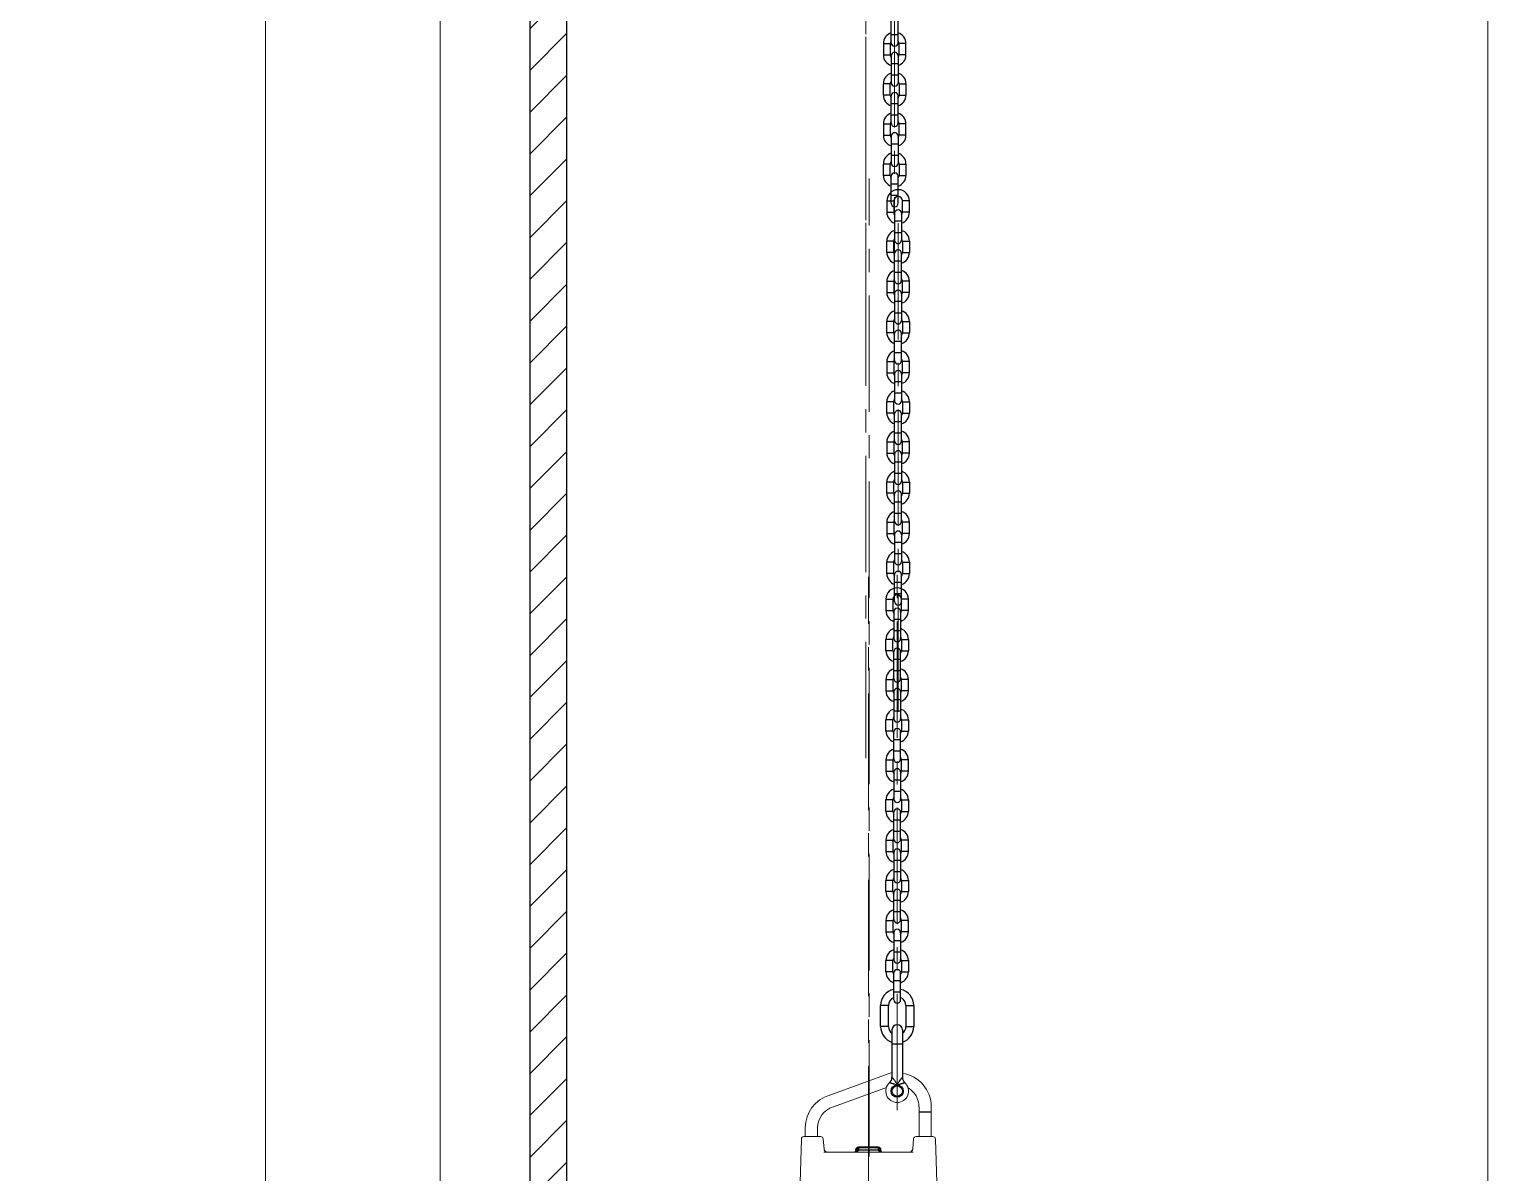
# Model space of a CAD drawing. Header units: millimetres. Extents: x 100 to 940, y 100 to 694.
# Drawn here: x 591.82 to 607.49, y 562.45 to 574.74 of the extents above; entities that cross this region are included whole.
import ezdxf

# ---------------------------------------------------------------- set-up
doc = ezdxf.new("R2010")
doc.units = ezdxf.units.MM
doc.linetypes.add('CENTER', pattern=[2, 1.25, -0.25, 0.25, -0.25])
for name, color, linetype, lineweight in [('CL', 1, 'CENTER', 9), ('DTM_AXIS', 7, 'Continuous', 9), ('OUTLINE', 6, 'Continuous', 9), ('PAREDE', 7, 'Continuous', 9)]:
    doc.layers.add(name, color=color, linetype=linetype, lineweight=lineweight)

msp = doc.modelspace()

# ---------------------------------------------------------------- hatches: boundary and pattern name
h = msp.add_hatch()
h.set_pattern_fill('ANSI31', color=2, scale=0.1)
h.set_pattern_definition([(45, (0, 57.0192), (-0.2245064, 0.2245064), [])])
h.paths.add_polyline_path([(597.598, 602.431, 0.414214), (597.398, 602.631), (591.824, 602.631), (591.824, 602.231), (596.998, 602.231, -0.414214), (597.198, 602.031), (597.198, 562.278), (597.598, 562.278)])

# ---------------------------------------------------------------- linework, layer by layer
at = {"color": 2}
for p, q in [((597.598, 562.278), (597.598, 602.431)), ((597.198, 602.031), (597.198, 562.278))]:
    msp.add_line(p, q, dxfattribs=at)
at = {"color": 7, "linetype": 'Continuous'}
for p, q in [((601.08, 574.592), (601.08, 574.882)), ((601.154, 574.592), (601.154, 574.882)), ((600.996, 574.583), (600.996, 574.461)), ((601.07, 574.583), (601.07, 574.461)), ((601.164, 574.461), (601.164, 574.583)), ((601.238, 574.461), (601.238, 574.583)), ((601.08, 574.451), (601.08, 574.161)), ((601.154, 574.451), (601.154, 574.161)), ((600.996, 574.029), (600.996, 574.151)), ((601.07, 574.029), (601.07, 574.151)), ((601.164, 574.151), (601.164, 574.029)), ((601.238, 574.151), (601.238, 574.029)), ((601.08, 573.73), (601.08, 574.02)), ((601.154, 573.73), (601.154, 574.02)), ((600.996, 573.72), (600.996, 573.598)), ((601.07, 573.72), (601.07, 573.598)), ((601.164, 573.598), (601.164, 573.72)), ((601.238, 573.598), (601.238, 573.72)), ((601.08, 573.588), (601.08, 573.299)), ((601.154, 573.588), (601.154, 573.299)), ((600.996, 573.167), (600.996, 573.289)), ((601.07, 573.167), (601.07, 573.289)), ((601.164, 573.289), (601.164, 573.167)), ((601.238, 573.289), (601.238, 573.167)), ((601.08, 572.867), (601.08, 573.157)), ((601.154, 572.867), (601.154, 573.157)), ((601.033, 572.892), (601.033, 572.77)), ((601.107, 572.892), (601.107, 572.77)), ((601.201, 572.77), (601.201, 572.892)), ((601.275, 572.77), (601.275, 572.892)), ((601.117, 572.76), (601.117, 572.471)), ((601.191, 572.76), (601.191, 572.471)), ((601.033, 572.339), (601.033, 572.461)), ((601.107, 572.339), (601.107, 572.461)), ((601.117, 572.039), (601.117, 572.329)), ((601.191, 572.039), (601.191, 572.329)), ((601.201, 572.461), (601.201, 572.339)), ((601.275, 572.461), (601.275, 572.339)), ((601.033, 572.03), (601.033, 571.908)), ((601.107, 572.03), (601.107, 571.908)), ((601.201, 571.908), (601.201, 572.03)), ((601.275, 571.908), (601.275, 572.03)), ((601.117, 571.898), (601.117, 571.608)), ((601.191, 571.898), (601.191, 571.608)), ((601.033, 571.477), (601.033, 571.598)), ((601.107, 571.477), (601.107, 571.598)), ((601.201, 571.598), (601.201, 571.477)), ((601.275, 571.598), (601.275, 571.477)), ((601.117, 571.177), (601.117, 571.467)), ((601.191, 571.177), (601.191, 571.467)), ((601.033, 571.167), (601.033, 571.045)), ((601.107, 571.167), (601.107, 571.045)), ((601.201, 571.045), (601.201, 571.167)), ((601.275, 571.045), (601.275, 571.167)), ((601.117, 571.035), (601.117, 570.746)), ((601.191, 571.035), (601.191, 570.746)), ((601.033, 570.614), (601.033, 570.736)), ((601.107, 570.614), (601.107, 570.736)), ((601.117, 570.314), (601.117, 570.604)), ((601.191, 570.314), (601.191, 570.604)), ((601.201, 570.736), (601.201, 570.614)), ((601.275, 570.736), (601.275, 570.614)), ((601.033, 570.305), (601.033, 570.183)), ((601.107, 570.305), (601.107, 570.183)), ((601.201, 570.183), (601.201, 570.305)), ((601.275, 570.183), (601.275, 570.305)), ((601.117, 570.173), (601.117, 569.883)), ((601.191, 570.173), (601.191, 569.883)), ((601.033, 569.752), (601.033, 569.873)), ((601.107, 569.752), (601.107, 569.873)), ((601.201, 569.873), (601.201, 569.752)), ((601.275, 569.873), (601.275, 569.752)), ((601.117, 569.452), (601.117, 569.742)), ((601.191, 569.452), (601.191, 569.742)), ((601.033, 569.442), (601.033, 569.32)), ((601.107, 569.442), (601.107, 569.32)), ((601.201, 569.32), (601.201, 569.442)), ((601.275, 569.32), (601.275, 569.442)), ((601.117, 569.31), (601.117, 569.021)), ((601.191, 569.31), (601.191, 569.021)), ((601.033, 568.889), (601.033, 569.011)), ((601.107, 568.889), (601.107, 569.011)), ((601.117, 568.589), (601.117, 568.879)), ((601.191, 568.589), (601.191, 568.879)), ((601.201, 569.011), (601.201, 568.889)), ((601.275, 569.011), (601.275, 568.889)), ((601.023, 568.614), (601.023, 568.492)), ((601.098, 568.614), (601.098, 568.492)), ((601.191, 568.492), (601.191, 568.614)), ((601.265, 568.492), (601.265, 568.614)), ((601.107, 568.482), (601.107, 568.193)), ((601.181, 568.482), (601.181, 568.193)), ((601.023, 568.061), (601.023, 568.183)), ((601.098, 568.061), (601.098, 568.183)), ((601.191, 568.183), (601.191, 568.061)), ((601.265, 568.183), (601.265, 568.061)), ((601.107, 567.762), (601.107, 568.051)), ((601.181, 567.762), (601.181, 568.051)), ((601.023, 567.752), (601.023, 567.63)), ((601.098, 567.752), (601.098, 567.63)), ((601.107, 567.62), (601.107, 567.33)), ((601.181, 567.62), (601.181, 567.33)), ((601.191, 567.63), (601.191, 567.752)), ((601.265, 567.63), (601.265, 567.752)), ((601.023, 567.199), (601.023, 567.32)), ((601.098, 567.199), (601.098, 567.32)), ((601.191, 567.32), (601.191, 567.199)), ((601.265, 567.32), (601.265, 567.199)), ((601.107, 566.899), (601.107, 567.189)), ((601.181, 566.899), (601.181, 567.189)), ((601.023, 566.889), (601.023, 566.767)), ((601.098, 566.889), (601.098, 566.767)), ((601.191, 566.767), (601.191, 566.889)), ((601.265, 566.767), (601.265, 566.889)), ((601.107, 566.757), (601.107, 566.468)), ((601.181, 566.757), (601.181, 566.468)), ((601.023, 566.336), (601.023, 566.458)), ((601.098, 566.336), (601.098, 566.458)), ((601.191, 566.458), (601.191, 566.336)), ((601.265, 566.458), (601.265, 566.336)), ((601.107, 566.037), (601.107, 566.326)), ((601.181, 566.037), (601.181, 566.326)), ((601.023, 566.027), (601.023, 565.905)), ((601.098, 566.027), (601.098, 565.905)), ((601.107, 565.895), (601.107, 565.605)), ((601.181, 565.895), (601.181, 565.605)), ((601.191, 565.905), (601.191, 566.027)), ((601.265, 565.905), (601.265, 566.027)), ((601.023, 565.474), (601.023, 565.595)), ((601.098, 565.474), (601.098, 565.595)), ((601.191, 565.595), (601.191, 565.474)), ((601.265, 565.595), (601.265, 565.474)), ((601.107, 565.174), (601.107, 565.464)), ((601.181, 565.174), (601.181, 565.464)), ((601.023, 565.164), (601.023, 565.042)), ((601.098, 565.164), (601.098, 565.042)), ((601.191, 565.042), (601.191, 565.164)), ((601.265, 565.042), (601.265, 565.164)), ((601.107, 565.032), (601.107, 564.743)), ((601.181, 565.032), (601.181, 564.743)), ((601.023, 564.611), (601.023, 564.733)), ((601.098, 564.611), (601.098, 564.733)), ((601.191, 564.733), (601.191, 564.611)), ((601.265, 564.733), (601.265, 564.611)), ((601.107, 564.312), (601.107, 564.601)), ((601.181, 564.312), (601.181, 564.601)), ((600.966, 564.025), (600.966, 564.25)), ((601.051, 564.025), (601.051, 564.25)), ((601.238, 564.25), (601.238, 564.025)), ((601.323, 564.25), (601.323, 564.025)), ((601.088, 563.988), (601.088, 563.478)), ((601.201, 563.988), (601.201, 563.478))]:
    msp.add_line(p, q, dxfattribs=at)
at = {"color": 9, "linetype": 'Continuous'}
for p, q in [((601.154, 574.676), (601.08, 574.676)), ((600.996, 574.583), (601.07, 574.583)), ((601.238, 574.583), (601.164, 574.583)), ((600.996, 574.461), (601.07, 574.461)), ((601.08, 574.367), (601.154, 574.367)), ((601.238, 574.461), (601.164, 574.461)), ((601.08, 574.245), (601.154, 574.245)), ((601.07, 574.151), (600.996, 574.151)), ((601.164, 574.151), (601.238, 574.151)), ((601.07, 574.029), (600.996, 574.029)), ((601.154, 573.936), (601.08, 573.936)), ((601.164, 574.029), (601.238, 574.029)), ((600.996, 573.72), (601.07, 573.72)), ((601.154, 573.814), (601.08, 573.814)), ((601.238, 573.72), (601.164, 573.72)), ((600.996, 573.598), (601.07, 573.598)), ((601.238, 573.598), (601.164, 573.598)), ((601.08, 573.504), (601.154, 573.504)), ((601.07, 573.289), (600.996, 573.289)), ((601.08, 573.383), (601.154, 573.383)), ((601.164, 573.289), (601.238, 573.289)), ((601.07, 573.167), (600.996, 573.167)), ((601.164, 573.167), (601.238, 573.167)), ((601.154, 573.073), (601.08, 573.073)), ((601.154, 572.951), (601.08, 572.951)), ((601.033, 572.892), (601.107, 572.892)), ((601.275, 572.892), (601.201, 572.892)), ((601.033, 572.77), (601.107, 572.77)), ((601.117, 572.677), (601.191, 572.677)), ((601.275, 572.77), (601.201, 572.77)), ((601.117, 572.555), (601.191, 572.555)), ((601.107, 572.461), (601.033, 572.461)), ((601.107, 572.339), (601.033, 572.339)), ((601.201, 572.461), (601.275, 572.461)), ((601.201, 572.339), (601.275, 572.339)), ((601.191, 572.245), (601.117, 572.245)), ((601.033, 572.03), (601.107, 572.03)), ((601.191, 572.123), (601.117, 572.123)), ((601.275, 572.03), (601.201, 572.03)), ((601.033, 571.908), (601.107, 571.908)), ((601.275, 571.908), (601.201, 571.908)), ((601.117, 571.814), (601.191, 571.814)), ((601.117, 571.692), (601.191, 571.692)), ((601.107, 571.598), (601.033, 571.598)), ((601.201, 571.598), (601.275, 571.598)), ((601.107, 571.477), (601.033, 571.477)), ((601.191, 571.383), (601.117, 571.383)), ((601.201, 571.477), (601.275, 571.477)), ((601.191, 571.261), (601.117, 571.261)), ((601.033, 571.167), (601.107, 571.167)), ((601.275, 571.167), (601.201, 571.167)), ((601.033, 571.045), (601.107, 571.045)), ((601.117, 570.952), (601.191, 570.952)), ((601.275, 571.045), (601.201, 571.045)), ((601.117, 570.83), (601.191, 570.83)), ((601.107, 570.736), (601.033, 570.736)), ((601.107, 570.614), (601.033, 570.614)), ((601.201, 570.736), (601.275, 570.736)), ((601.201, 570.614), (601.275, 570.614)), ((601.191, 570.52), (601.117, 570.52)), ((601.033, 570.305), (601.107, 570.305)), ((601.191, 570.398), (601.117, 570.398)), ((601.275, 570.305), (601.201, 570.305)), ((601.033, 570.183), (601.107, 570.183)), ((601.275, 570.183), (601.201, 570.183)), ((601.117, 570.089), (601.191, 570.089)), ((601.117, 569.967), (601.191, 569.967)), ((601.107, 569.873), (601.033, 569.873)), ((601.201, 569.873), (601.275, 569.873)), ((601.107, 569.752), (601.033, 569.752)), ((601.191, 569.658), (601.117, 569.658)), ((601.201, 569.752), (601.275, 569.752)), ((601.191, 569.536), (601.117, 569.536)), ((601.033, 569.442), (601.107, 569.442)), ((601.275, 569.442), (601.201, 569.442)), ((601.033, 569.32), (601.107, 569.32)), ((601.117, 569.227), (601.191, 569.227)), ((601.275, 569.32), (601.201, 569.32)), ((601.117, 569.105), (601.191, 569.105)), ((601.107, 569.011), (601.033, 569.011)), ((601.107, 568.889), (601.033, 568.889)), ((601.201, 569.011), (601.275, 569.011)), ((601.201, 568.889), (601.275, 568.889)), ((601.191, 568.795), (601.117, 568.795)), ((601.023, 568.614), (601.098, 568.614)), ((601.191, 568.673), (601.117, 568.673)), ((601.265, 568.614), (601.191, 568.614)), ((601.023, 568.492), (601.098, 568.492)), ((601.107, 568.399), (601.181, 568.399)), ((601.265, 568.492), (601.191, 568.492)), ((601.107, 568.277), (601.181, 568.277)), ((601.098, 568.183), (601.023, 568.183)), ((601.191, 568.183), (601.265, 568.183)), ((601.098, 568.061), (601.023, 568.061)), ((601.181, 567.967), (601.107, 567.967)), ((601.191, 568.061), (601.265, 568.061)), ((601.181, 567.845), (601.107, 567.845)), ((601.023, 567.752), (601.098, 567.752)), ((601.023, 567.63), (601.098, 567.63)), ((601.265, 567.752), (601.191, 567.752)), ((601.265, 567.63), (601.191, 567.63)), ((601.107, 567.536), (601.181, 567.536)), ((601.098, 567.32), (601.023, 567.32)), ((601.107, 567.414), (601.181, 567.414)), ((601.191, 567.32), (601.265, 567.32)), ((601.098, 567.199), (601.023, 567.199)), ((601.191, 567.199), (601.265, 567.199)), ((601.181, 567.105), (601.107, 567.105)), ((601.181, 566.983), (601.107, 566.983)), ((601.023, 566.889), (601.098, 566.889)), ((601.265, 566.889), (601.191, 566.889)), ((601.023, 566.767), (601.098, 566.767)), ((601.107, 566.674), (601.181, 566.674)), ((601.265, 566.767), (601.191, 566.767)), ((601.107, 566.552), (601.181, 566.552)), ((601.098, 566.458), (601.023, 566.458)), ((601.191, 566.458), (601.265, 566.458)), ((601.098, 566.336), (601.023, 566.336)), ((601.181, 566.242), (601.107, 566.242)), ((601.191, 566.336), (601.265, 566.336)), ((601.181, 566.12), (601.107, 566.12)), ((601.023, 566.027), (601.098, 566.027)), ((601.023, 565.905), (601.098, 565.905)), ((601.265, 566.027), (601.191, 566.027)), ((601.265, 565.905), (601.191, 565.905)), ((601.107, 565.811), (601.181, 565.811)), ((601.098, 565.595), (601.023, 565.595)), ((601.107, 565.689), (601.181, 565.689)), ((601.191, 565.595), (601.265, 565.595)), ((601.098, 565.474), (601.023, 565.474)), ((601.191, 565.474), (601.265, 565.474)), ((601.181, 565.38), (601.107, 565.38)), ((601.023, 565.164), (601.098, 565.164)), ((601.181, 565.258), (601.107, 565.258)), ((601.265, 565.164), (601.191, 565.164)), ((601.023, 565.042), (601.098, 565.042)), ((601.107, 564.949), (601.181, 564.949)), ((601.265, 565.042), (601.191, 565.042)), ((601.107, 564.827), (601.181, 564.827)), ((601.098, 564.733), (601.023, 564.733)), ((601.191, 564.733), (601.265, 564.733)), ((601.098, 564.611), (601.023, 564.611)), ((601.181, 564.517), (601.107, 564.517)), ((601.191, 564.611), (601.265, 564.611)), ((601.181, 564.395), (601.107, 564.395)), ((601.051, 564.25), (600.966, 564.25)), ((601.238, 564.25), (601.323, 564.25)), ((601.051, 564.025), (600.966, 564.025)), ((601.238, 564.025), (601.323, 564.025)), ((601.088, 563.838), (601.201, 563.838)), ((601.51, 563.106), (601.379, 563.106)), ((600.7, 562.693), (600.7, 562.695)), ((600.727, 562.699), (600.943, 562.699)), ((600.729, 562.722), (600.728, 562.71)), ((600.729, 562.731), (600.729, 562.722)), ((600.941, 562.722), (600.729, 562.722)), ((600.941, 562.722), (600.941, 562.731)), ((600.942, 562.709), (600.941, 562.722))]:
    msp.add_line(p, q, dxfattribs=at)
for points in [[(601.063, 563.422), (601.063, 563.422), (601.064, 563.422), (601.064, 563.422), (601.065, 563.422), (601.066, 563.422), (601.067, 563.421), (601.068, 563.421), (601.07, 563.42), (601.071, 563.42), (601.073, 563.419), (601.076, 563.419), (601.078, 563.418), (601.081, 563.417), (601.085, 563.416), (601.088, 563.415), (601.092, 563.414), (601.096, 563.413), (601.1, 563.412), (601.104, 563.411), (601.113, 563.408)], [(601.088, 563.478), (601.09, 563.476), (601.091, 563.475), (601.094, 563.472)], [(601.088, 563.478), (601.088, 563.478), (601.088, 563.478)], [(601.094, 563.472), (601.095, 563.471), (601.097, 563.469), (601.099, 563.466), (601.101, 563.464), (601.104, 563.461), (601.106, 563.458), (601.109, 563.455), (601.112, 563.451), (601.115, 563.447), (601.118, 563.443), (601.121, 563.438), (601.124, 563.434), (601.127, 563.429), (601.13, 563.424), (601.133, 563.419), (601.136, 563.414), (601.139, 563.408), (601.142, 563.403), (601.144, 563.397)], [(601.113, 563.408), (601.118, 563.406), (601.128, 563.403)], [(601.128, 563.403), (601.133, 563.401), (601.139, 563.399), (601.144, 563.397)], [(601.144, 563.397), (601.147, 563.403), (601.15, 563.408), (601.152, 563.414), (601.155, 563.419), (601.158, 563.424), (601.161, 563.429), (601.164, 563.433), (601.168, 563.438), (601.171, 563.443), (601.174, 563.447), (601.177, 563.451), (601.18, 563.454), (601.183, 563.458), (601.185, 563.461), (601.188, 563.464), (601.19, 563.466), (601.192, 563.469), (601.194, 563.471), (601.195, 563.472), (601.196, 563.474), (601.199, 563.476)], [(601.144, 563.397), (601.15, 563.399), (601.155, 563.401), (601.161, 563.403), (601.166, 563.405), (601.171, 563.406), (601.175, 563.408), (601.184, 563.411)], [(601.184, 563.411), (601.189, 563.412), (601.193, 563.413), (601.197, 563.414), (601.201, 563.415), (601.204, 563.416), (601.207, 563.417), (601.21, 563.418), (601.213, 563.419), (601.215, 563.419), (601.217, 563.42), (601.219, 563.42), (601.222, 563.421)], [(601.199, 563.476), (601.2, 563.477), (601.2, 563.478), (601.201, 563.478), (601.201, 563.478)], [(601.222, 563.421), (601.223, 563.422), (601.224, 563.422), (601.225, 563.422), (601.225, 563.422), (601.226, 563.422), (601.226, 563.422)], [(600.727, 562.699), (600.726, 562.697), (600.725, 562.694), (600.723, 562.692), (600.722, 562.69), (600.721, 562.688), (600.719, 562.687), (600.718, 562.685), (600.717, 562.684), (600.715, 562.683), (600.714, 562.682), (600.713, 562.681), (600.711, 562.68), (600.71, 562.679), (600.708, 562.679), (600.707, 562.678), (600.706, 562.678), (600.704, 562.677), (600.703, 562.677), (600.702, 562.676), (600.7, 562.676), (600.699, 562.676), (600.698, 562.675), (600.696, 562.675), (600.695, 562.675), (600.694, 562.675), (600.692, 562.675), (600.691, 562.675), (600.69, 562.675), (600.688, 562.675), (600.687, 562.675)], [(600.7, 562.695), (600.701, 562.697), (600.702, 562.7), (600.704, 562.702), (600.706, 562.704), (600.709, 562.705), (600.711, 562.707), (600.714, 562.708), (600.718, 562.709), (600.721, 562.71), (600.725, 562.71), (600.728, 562.71)], [(600.701, 562.704), (600.701, 562.706), (600.701, 562.708), (600.702, 562.71), (600.703, 562.712), (600.705, 562.713), (600.706, 562.715), (600.708, 562.716), (600.71, 562.718), (600.713, 562.719), (600.715, 562.72), (600.718, 562.721), (600.72, 562.721), (600.723, 562.722), (600.726, 562.722), (600.729, 562.722)], [(600.728, 562.71), (600.728, 562.708), (600.728, 562.706), (600.728, 562.705), (600.727, 562.703), (600.727, 562.701), (600.727, 562.699)], [(600.969, 562.704), (600.969, 562.706), (600.969, 562.708), (600.968, 562.71), (600.967, 562.712), (600.965, 562.713), (600.964, 562.715), (600.962, 562.716), (600.96, 562.718), (600.957, 562.719), (600.955, 562.72), (600.952, 562.721), (600.95, 562.721), (600.947, 562.722), (600.944, 562.722), (600.941, 562.722)], [(600.943, 562.699), (600.943, 562.701), (600.943, 562.702), (600.942, 562.704), (600.942, 562.706), (600.942, 562.707), (600.942, 562.709)], [(600.969, 562.696), (600.968, 562.698), (600.966, 562.7), (600.964, 562.702), (600.962, 562.704), (600.959, 562.705), (600.956, 562.707), (600.953, 562.708), (600.949, 562.708), (600.946, 562.709), (600.942, 562.709)], [(600.971, 562.686), (600.97, 562.688), (600.969, 562.69), (600.968, 562.692), (600.966, 562.693), (600.964, 562.695), (600.962, 562.696), (600.959, 562.698), (600.956, 562.698), (600.953, 562.699), (600.95, 562.699), (600.947, 562.7), (600.943, 562.699)], [(600.968, 562.676), (600.967, 562.676), (600.965, 562.677), (600.964, 562.677), (600.962, 562.678), (600.961, 562.678), (600.96, 562.679), (600.958, 562.68), (600.957, 562.681), (600.955, 562.682), (600.954, 562.683), (600.952, 562.685), (600.951, 562.686), (600.949, 562.688), (600.948, 562.69), (600.946, 562.692), (600.945, 562.694), (600.944, 562.696), (600.943, 562.699)], [(600.981, 562.675), (600.981, 562.675), (600.979, 562.675), (600.977, 562.675), (600.976, 562.675), (600.974, 562.675), (600.973, 562.675), (600.971, 562.675), (600.97, 562.676), (600.968, 562.676)], [(600.97, 562.691), (600.97, 562.694), (600.969, 562.696)]]:
    msp.add_lwpolyline(points, dxfattribs=at)
msp.add_circle((601.144, 563.331), 0.0656, dxfattribs=at)
at = {"color": 7, "linetype": 'Continuous'}
msp.add_circle((601.144, 563.331), 0.0563, dxfattribs=at)
for centre, radius, start, end in [((601.117, 574.583), 0.121, 107.8475, 180), ((601.117, 574.583), 0.121, 0, 72.1525), ((601.117, 574.583), 0.0469, 142.2678, 180), ((601.117, 574.592), 0.037, 180, 0), ((601.117, 574.583), 0.0469, 0, 37.7322), ((601.117, 574.461), 0.121, 180, 252.1525), ((601.117, 574.461), 0.0469, 180, 217.7322), ((601.117, 574.451), 0.037, 0, 180), ((601.117, 574.461), 0.121, 287.8475, 0), ((601.117, 574.461), 0.0469, 322.2678, 0), ((601.117, 574.151), 0.121, 107.8475, 180), ((601.117, 574.151), 0.121, 0, 72.1525), ((601.117, 574.151), 0.0469, 142.2678, 180), ((601.117, 574.161), 0.037, 180, 0), ((601.117, 574.02), 0.037, 0, 180), ((601.117, 574.151), 0.0469, 0, 37.7322), ((601.117, 574.029), 0.121, 180, 252.1525), ((601.117, 574.029), 0.0469, 180, 217.7322), ((601.117, 574.029), 0.121, 287.8475, 0), ((601.117, 574.029), 0.0469, 322.2678, 0), ((601.117, 573.72), 0.121, 107.8475, 180), ((601.117, 573.72), 0.0469, 142.2678, 180), ((601.117, 573.73), 0.037, 180, 0), ((601.117, 573.72), 0.121, 0, 72.1525), ((601.117, 573.72), 0.0469, 0, 37.7322), ((601.117, 573.598), 0.121, 180, 252.1525), ((601.117, 573.598), 0.0469, 180, 217.7322), ((601.117, 573.588), 0.037, 0, 180), ((601.117, 573.598), 0.121, 287.8475, 0), ((601.117, 573.598), 0.0469, 322.2678, 0), ((601.117, 573.289), 0.121, 107.8475, 180), ((601.117, 573.289), 0.0469, 142.2678, 180), ((601.117, 573.299), 0.037, 180, 0), ((601.117, 573.289), 0.121, 0, 72.1525), ((601.117, 573.289), 0.0469, 0, 37.7322), ((601.117, 573.167), 0.121, 180, 252.1525), ((601.117, 573.167), 0.0469, 180, 217.7322), ((601.117, 573.157), 0.037, 0, 180), ((601.117, 573.167), 0.121, 287.8475, 0), ((601.117, 573.167), 0.0469, 322.2678, 0), ((601.154, 572.892), 0.121, 0, 180), ((601.154, 572.892), 0.0469, 0, 180), ((601.117, 572.867), 0.037, 180, 0), ((601.154, 572.76), 0.037, 0, 180), ((601.154, 572.77), 0.121, 180, 252.1525), ((601.154, 572.77), 0.0469, 180, 217.7322), ((601.154, 572.77), 0.121, 287.8475, 0), ((601.154, 572.77), 0.0469, 322.2678, 0), ((601.154, 572.461), 0.121, 107.8475, 180), ((601.154, 572.461), 0.0469, 142.2678, 180), ((601.154, 572.471), 0.037, 180, 0), ((601.154, 572.461), 0.121, 0, 72.1525), ((601.154, 572.461), 0.0469, 0, 37.7322), ((601.154, 572.339), 0.121, 180, 252.1525), ((601.154, 572.339), 0.0469, 180, 217.7322), ((601.154, 572.329), 0.037, 0, 180), ((601.154, 572.339), 0.121, 287.8475, 0), ((601.154, 572.339), 0.0469, 322.2678, 0), ((601.154, 572.03), 0.121, 107.8475, 180), ((601.154, 572.03), 0.0469, 142.2678, 180), ((601.154, 572.039), 0.037, 180, 0), ((601.154, 572.03), 0.121, 0, 72.1525), ((601.154, 572.03), 0.0469, 0, 37.7322), ((601.154, 571.908), 0.121, 180, 252.1525), ((601.154, 571.908), 0.0469, 180, 217.7322), ((601.154, 571.898), 0.037, 0, 180), ((601.154, 571.908), 0.121, 287.8475, 0), ((601.154, 571.908), 0.0469, 322.2678, 0), ((601.154, 571.598), 0.121, 107.8475, 180), ((601.154, 571.598), 0.121, 0, 72.1525), ((601.154, 571.598), 0.0469, 142.2678, 180), ((601.154, 571.608), 0.037, 180, 0), ((601.154, 571.598), 0.0469, 0, 37.7322), ((601.154, 571.477), 0.121, 180, 252.1525), ((601.154, 571.477), 0.0469, 180, 217.7322), ((601.154, 571.467), 0.037, 0, 180), ((601.154, 571.477), 0.121, 287.8475, 0), ((601.154, 571.477), 0.0469, 322.2678, 0), ((601.154, 571.167), 0.121, 107.8475, 180), ((601.154, 571.167), 0.121, 0, 72.1525), ((601.154, 571.167), 0.0469, 142.2678, 180), ((601.154, 571.177), 0.037, 180, 0), ((601.154, 571.035), 0.037, 0, 180), ((601.154, 571.167), 0.0469, 0, 37.7322), ((601.154, 571.045), 0.121, 180, 252.1525), ((601.154, 571.045), 0.0469, 180, 217.7322), ((601.154, 571.045), 0.121, 287.8475, 0), ((601.154, 571.045), 0.0469, 322.2678, 0), ((601.154, 570.736), 0.121, 107.8475, 180), ((601.154, 570.736), 0.0469, 142.2678, 180), ((601.154, 570.746), 0.037, 180, 0), ((601.154, 570.736), 0.121, 0, 72.1525), ((601.154, 570.736), 0.0469, 0, 37.7322), ((601.154, 570.614), 0.121, 180, 252.1525), ((601.154, 570.614), 0.0469, 180, 217.7322), ((601.154, 570.604), 0.037, 0, 180), ((601.154, 570.614), 0.121, 287.8475, 0), ((601.154, 570.614), 0.0469, 322.2678, 0), ((601.154, 570.305), 0.121, 107.8475, 180), ((601.154, 570.305), 0.0469, 142.2678, 180), ((601.154, 570.314), 0.037, 180, 0), ((601.154, 570.305), 0.121, 0, 72.1525), ((601.154, 570.305), 0.0469, 0, 37.7322), ((601.154, 570.183), 0.121, 180, 252.1525), ((601.154, 570.183), 0.0469, 180, 217.7322), ((601.154, 570.173), 0.037, 0, 180), ((601.154, 570.183), 0.121, 287.8475, 0), ((601.154, 570.183), 0.0469, 322.2678, 0), ((601.154, 569.873), 0.121, 107.8475, 180), ((601.154, 569.873), 0.121, 0, 72.1525), ((601.154, 569.873), 0.0469, 142.2678, 180), ((601.154, 569.883), 0.037, 180, 0), ((601.154, 569.873), 0.0469, 0, 37.7322), ((601.154, 569.752), 0.121, 180, 252.1525), ((601.154, 569.752), 0.0469, 180, 217.7322), ((601.154, 569.742), 0.037, 0, 180), ((601.154, 569.752), 0.121, 287.8475, 0), ((601.154, 569.752), 0.0469, 322.2678, 0), ((601.154, 569.442), 0.121, 107.8475, 180), ((601.154, 569.442), 0.121, 0, 72.1525), ((601.154, 569.442), 0.0469, 142.2678, 180), ((601.154, 569.452), 0.037, 180, 0), ((601.154, 569.31), 0.037, 0, 180), ((601.154, 569.442), 0.0469, 0, 37.7322), ((601.154, 569.32), 0.121, 180, 252.1525), ((601.154, 569.32), 0.0469, 180, 217.7322), ((601.154, 569.32), 0.121, 287.8475, 0), ((601.154, 569.32), 0.0469, 322.2678, 0), ((601.154, 569.011), 0.121, 107.8475, 180), ((601.154, 569.011), 0.0469, 142.2678, 180), ((601.154, 569.021), 0.037, 180, 0), ((601.154, 569.011), 0.121, 0, 72.1525), ((601.154, 569.011), 0.0469, 0, 37.7322), ((601.154, 568.889), 0.121, 180, 252.1525), ((601.154, 568.889), 0.0469, 180, 217.7322), ((601.154, 568.879), 0.037, 0, 180), ((601.154, 568.889), 0.121, 287.8475, 0), ((601.154, 568.889), 0.0469, 322.2678, 0), ((601.144, 568.614), 0.121, 0, 180), ((601.144, 568.614), 0.0469, 0, 180), ((601.154, 568.589), 0.037, 180, 0), ((601.144, 568.492), 0.121, 180, 252.1525), ((601.144, 568.492), 0.0469, 180, 217.7322), ((601.144, 568.482), 0.037, 0, 180), ((601.144, 568.492), 0.121, 287.8475, 0), ((601.144, 568.492), 0.0469, 322.2678, 0), ((601.144, 568.183), 0.121, 107.8475, 180), ((601.144, 568.183), 0.121, 0, 72.1525), ((601.144, 568.183), 0.0469, 142.2678, 180), ((601.144, 568.193), 0.037, 180, 0), ((601.144, 568.051), 0.037, 0, 180), ((601.144, 568.183), 0.0469, 0, 37.7322), ((601.144, 568.061), 0.121, 180, 252.1525), ((601.144, 568.061), 0.0469, 180, 217.7322), ((601.144, 568.061), 0.121, 287.8475, 0), ((601.144, 568.061), 0.0469, 322.2678, 0), ((601.144, 567.752), 0.121, 107.8475, 180), ((601.144, 567.752), 0.0469, 142.2678, 180), ((601.144, 567.752), 0.121, 0, 72.1525), ((601.144, 567.752), 0.0469, 0, 37.7322), ((601.144, 567.63), 0.121, 180, 252.1525), ((601.144, 567.63), 0.0469, 180, 217.7322), ((601.144, 567.762), 0.037, 180, 0), ((601.144, 567.62), 0.037, 0, 180), ((601.144, 567.63), 0.121, 287.8475, 0), ((601.144, 567.63), 0.0469, 322.2678, 0), ((601.144, 567.32), 0.121, 107.8475, 180), ((601.144, 567.32), 0.0469, 142.2678, 180), ((601.144, 567.33), 0.037, 180, 0), ((601.144, 567.32), 0.121, 0, 72.1525), ((601.144, 567.32), 0.0469, 0, 37.7322), ((601.144, 567.199), 0.121, 180, 252.1525), ((601.144, 567.199), 0.0469, 180, 217.7322), ((601.144, 567.189), 0.037, 0, 180), ((601.144, 567.199), 0.121, 287.8475, 0), ((601.144, 567.199), 0.0469, 322.2678, 0), ((601.144, 566.889), 0.121, 107.8475, 180), ((601.144, 566.889), 0.121, 0, 72.1525), ((601.144, 566.889), 0.0469, 142.2678, 180), ((601.144, 566.899), 0.037, 180, 0), ((601.144, 566.889), 0.0469, 0, 37.7322), ((601.144, 566.767), 0.121, 180, 252.1525), ((601.144, 566.767), 0.0469, 180, 217.7322), ((601.144, 566.757), 0.037, 0, 180), ((601.144, 566.767), 0.121, 287.8475, 0), ((601.144, 566.767), 0.0469, 322.2678, 0), ((601.144, 566.458), 0.121, 107.8475, 180), ((601.144, 566.458), 0.121, 0, 72.1525), ((601.144, 566.458), 0.0469, 142.2678, 180), ((601.144, 566.468), 0.037, 180, 0), ((601.144, 566.326), 0.037, 0, 180), ((601.144, 566.458), 0.0469, 0, 37.7322), ((601.144, 566.336), 0.121, 180, 252.1525), ((601.144, 566.336), 0.0469, 180, 217.7322), ((601.144, 566.336), 0.121, 287.8475, 0), ((601.144, 566.336), 0.0469, 322.2678, 0), ((601.144, 566.027), 0.121, 107.8475, 180), ((601.144, 566.027), 0.0469, 142.2678, 180), ((601.144, 566.027), 0.121, 0, 72.1525), ((601.144, 566.027), 0.0469, 0, 37.7322), ((601.144, 565.905), 0.121, 180, 252.1525), ((601.144, 565.905), 0.0469, 180, 217.7322), ((601.144, 566.037), 0.037, 180, 0), ((601.144, 565.895), 0.037, 0, 180), ((601.144, 565.905), 0.121, 287.8475, 0), ((601.144, 565.905), 0.0469, 322.2678, 0), ((601.144, 565.595), 0.121, 107.8475, 180), ((601.144, 565.595), 0.0469, 142.2678, 180), ((601.144, 565.605), 0.037, 180, 0), ((601.144, 565.595), 0.121, 0, 72.1525), ((601.144, 565.595), 0.0469, 0, 37.7322), ((601.144, 565.474), 0.121, 180, 252.1525), ((601.144, 565.474), 0.0469, 180, 217.7322), ((601.144, 565.464), 0.037, 0, 180), ((601.144, 565.474), 0.121, 287.8475, 0), ((601.144, 565.474), 0.0469, 322.2678, 0), ((601.144, 565.164), 0.121, 107.8475, 180), ((601.144, 565.164), 0.121, 0, 72.1525), ((601.144, 565.164), 0.0469, 142.2678, 180), ((601.144, 565.174), 0.037, 180, 0), ((601.144, 565.164), 0.0469, 0, 37.7322), ((601.144, 565.042), 0.121, 180, 252.1525), ((601.144, 565.042), 0.0469, 180, 217.7322), ((601.144, 565.032), 0.037, 0, 180), ((601.144, 565.042), 0.121, 287.8475, 0), ((601.144, 565.042), 0.0469, 322.2678, 0), ((601.144, 564.733), 0.121, 107.8475, 180), ((601.144, 564.733), 0.121, 0, 72.1525), ((601.144, 564.733), 0.0469, 142.2678, 180), ((601.144, 564.743), 0.037, 180, 0), ((601.144, 564.601), 0.037, 0, 180), ((601.144, 564.733), 0.0469, 0, 37.7322), ((601.144, 564.611), 0.121, 180, 252.1525), ((601.144, 564.611), 0.0469, 180, 217.7322), ((601.144, 564.611), 0.121, 287.8475, 0), ((601.144, 564.611), 0.0469, 322.2678, 0), ((601.144, 564.25), 0.178, 102.0029, 180), ((601.144, 564.25), 0.0938, 113.285, 180), ((601.144, 564.25), 0.178, 0, 77.9971), ((601.144, 564.25), 0.0938, 0, 66.715), ((601.144, 564.312), 0.037, 180, 0), ((601.144, 564.025), 0.178, 180, 251.576), ((601.144, 564.025), 0.0938, 180, 233.0912), ((601.144, 563.988), 0.0563, 0, 180), ((601.144, 564.025), 0.178, 288.424, 0), ((601.144, 564.025), 0.0938, 306.9088, 0), ((601.013, 563.478), 0.075, 311.8103, 0), ((601.276, 563.478), 0.075, 180, 228.1897)]:
    msp.add_arc(centre, radius, start, end, dxfattribs=at)
at = {"layer": 'CL'}
for p, q in [((600.808, 571.184), (600.808, 581.69)), ((600.808, 566.906), (600.808, 577.412)), ((601.117, 571.682), (601.117, 577.44)), ((600.845, 562.628), (600.845, 573.134)), ((601.154, 567.404), (601.154, 573.162)), ((601.144, 563.126), (601.144, 568.884)), ((600.835, 558.35), (600.835, 568.856))]:
    msp.add_line(p, q, dxfattribs=at)
at = {"layer": 'DTM_AXIS', "color": 7, "linetype": 'Continuous'}
msp.add_arc((601.144, 563.331), 0.122, 131.8102, 48.1898, dxfattribs=at)
at = {"layer": 'OUTLINE'}
for p, q in [((600.421, 563.287), (601.088, 563.53)), ((600.459, 563.162), (601.029, 563.369)), ((601.379, 562.844), (601.379, 563.162)), ((601.379, 563.162), (601.379, 563.162)), ((601.379, 562.844), (601.379, 563.106)), ((601.51, 562.844), (601.51, 563.162)), ((601.51, 562.844), (601.51, 563.106)), ((600.157, 562.937), (600.157, 562.844)), ((600.288, 562.844), (600.288, 562.937)), ((600.115, 562.816), (600.095, 562.122)), ((600.322, 562.844), (600.143, 562.844)), ((600.288, 562.844), (600.157, 562.844)), ((600.35, 562.818), (600.359, 562.709)), ((601.32, 562.818), (601.311, 562.709)), ((601.527, 562.844), (601.348, 562.844)), ((601.51, 562.844), (601.379, 562.844)), ((601.555, 562.816), (601.576, 562.097)), ((601.314, 562.675), (600.356, 562.675)), ((600.359, 562.709), (600.359, 562.709)), ((600.359, 562.709), (600.359, 562.707)), ((600.359, 562.707), (600.36, 562.703)), ((600.36, 562.703), (600.361, 562.7)), ((600.361, 562.7), (600.363, 562.696)), ((600.363, 562.696), (600.364, 562.693)), ((600.384, 562.677), (600.387, 562.676)), ((600.384, 562.677), (600.388, 562.676)), ((600.394, 562.675), (600.395, 562.675)), ((600.394, 562.675), (600.394, 562.675)), ((600.395, 562.675), (600.397, 562.675)), ((600.395, 562.675), (600.396, 562.675)), ((600.7, 562.683), (600.701, 562.704)), ((600.941, 562.731), (600.729, 562.731)), ((600.97, 562.691), (600.969, 562.704)), ((600.97, 562.689), (600.97, 562.69)), ((601.275, 562.675), (601.276, 562.675)), ((601.276, 562.675), (601.276, 562.675)), ((601.276, 562.675), (601.28, 562.675)), ((601.28, 562.675), (601.284, 562.676)), ((601.284, 562.676), (601.287, 562.677)), ((601.311, 562.708), (601.311, 562.708))]:
    msp.add_line(p, q, dxfattribs=at)
for points in [[(600.359, 562.708), (600.359, 562.708), (600.359, 562.708), (600.359, 562.709)], [(600.364, 562.693), (600.366, 562.69), (600.369, 562.687), (600.372, 562.684), (600.374, 562.682), (600.378, 562.68), (600.381, 562.678), (600.384, 562.677)], [(600.366, 562.69), (600.369, 562.687), (600.371, 562.685), (600.374, 562.682), (600.377, 562.68), (600.381, 562.678), (600.384, 562.677)], [(600.387, 562.676), (600.391, 562.675), (600.395, 562.675)], [(600.388, 562.676), (600.391, 562.675), (600.395, 562.675)], [(600.687, 562.675), (600.688, 562.675), (600.69, 562.675), (600.69, 562.675), (600.691, 562.675), (600.692, 562.675), (600.692, 562.675), (600.692, 562.675), (600.693, 562.675), (600.693, 562.675), (600.693, 562.675), (600.693, 562.676), (600.693, 562.676), (600.694, 562.676), (600.694, 562.676), (600.694, 562.676), (600.695, 562.677), (600.695, 562.677), (600.696, 562.678), (600.696, 562.679), (600.697, 562.68), (600.697, 562.681), (600.698, 562.682), (600.698, 562.683), (600.699, 562.685), (600.699, 562.686), (600.699, 562.687)], [(600.699, 562.687), (600.7, 562.688), (600.701, 562.69), (600.702, 562.692), (600.704, 562.694), (600.706, 562.695), (600.708, 562.697), (600.711, 562.698), (600.714, 562.699), (600.717, 562.699), (600.72, 562.7), (600.723, 562.7), (600.727, 562.699)], [(600.699, 562.687), (600.699, 562.688), (600.7, 562.689), (600.7, 562.69), (600.7, 562.692), (600.7, 562.693)], [(600.97, 562.691), (600.97, 562.69), (600.97, 562.689), (600.97, 562.688), (600.971, 562.687), (600.971, 562.686)], [(600.971, 562.686), (600.971, 562.685), (600.972, 562.683), (600.972, 562.681), (600.973, 562.68), (600.973, 562.679), (600.974, 562.678), (600.974, 562.677), (600.975, 562.677), (600.975, 562.676), (600.976, 562.676), (600.976, 562.676), (600.976, 562.676), (600.976, 562.675), (600.976, 562.675), (600.976, 562.675), (600.977, 562.675), (600.977, 562.675), (600.977, 562.675), (600.978, 562.675), (600.979, 562.675), (600.98, 562.675), (600.981, 562.675), (600.982, 562.675)], [(601.274, 562.675), (601.274, 562.675), (601.274, 562.675), (601.275, 562.675), (601.275, 562.675), (601.275, 562.675), (601.275, 562.675), (601.276, 562.675), (601.276, 562.675), (601.276, 562.675), (601.277, 562.675), (601.277, 562.675), (601.277, 562.675), (601.277, 562.675), (601.278, 562.675)], [(601.287, 562.677), (601.291, 562.679), (601.294, 562.681), (601.297, 562.683), (601.3, 562.686), (601.303, 562.689), (601.305, 562.692), (601.307, 562.696), (601.309, 562.699), (601.31, 562.703)], [(601.31, 562.703), (601.31, 562.707), (601.311, 562.709)], [(601.311, 562.708), (601.311, 562.708), (601.311, 562.709)]]:
    msp.add_lwpolyline(points, dxfattribs=at)
for centre, radius, start, end in [((601.144, 563.162), 0.366, 0, 81.1501), ((600.523, 562.937), 0.366, 106.6992, 180), ((601.144, 563.162), 0.234, 0, 60.0377), ((600.523, 562.937), 0.234, 106.6992, 180), ((600.143, 562.815), 0.0281, 90.0002, 178.3215), ((600.322, 562.815), 0.0281, 5, 90), ((601.348, 562.815), 0.0281, 90, 175), ((601.527, 562.815), 0.0281, 1.6785, 89.9998), ((600.397, 562.712), 0.0375, 187.5815, 270), ((600.729, 562.703), 0.0281, 90, 177), ((600.941, 562.703), 0.0281, 3, 90), ((601.273, 562.712), 0.0375, 270, 355)]:
    msp.add_arc(centre, radius, start, end, dxfattribs=at)
at = {"layer": 'PAREDE'}
for p, q in [((607.486, 603.072), (607.486, 557.725)), ((594.361, 555.85), (594.361, 602.181)), ((596.236, 602.181), (596.236, 557.725))]:
    msp.add_line(p, q, dxfattribs=at)

doc.saveas('drawing.dxf')
